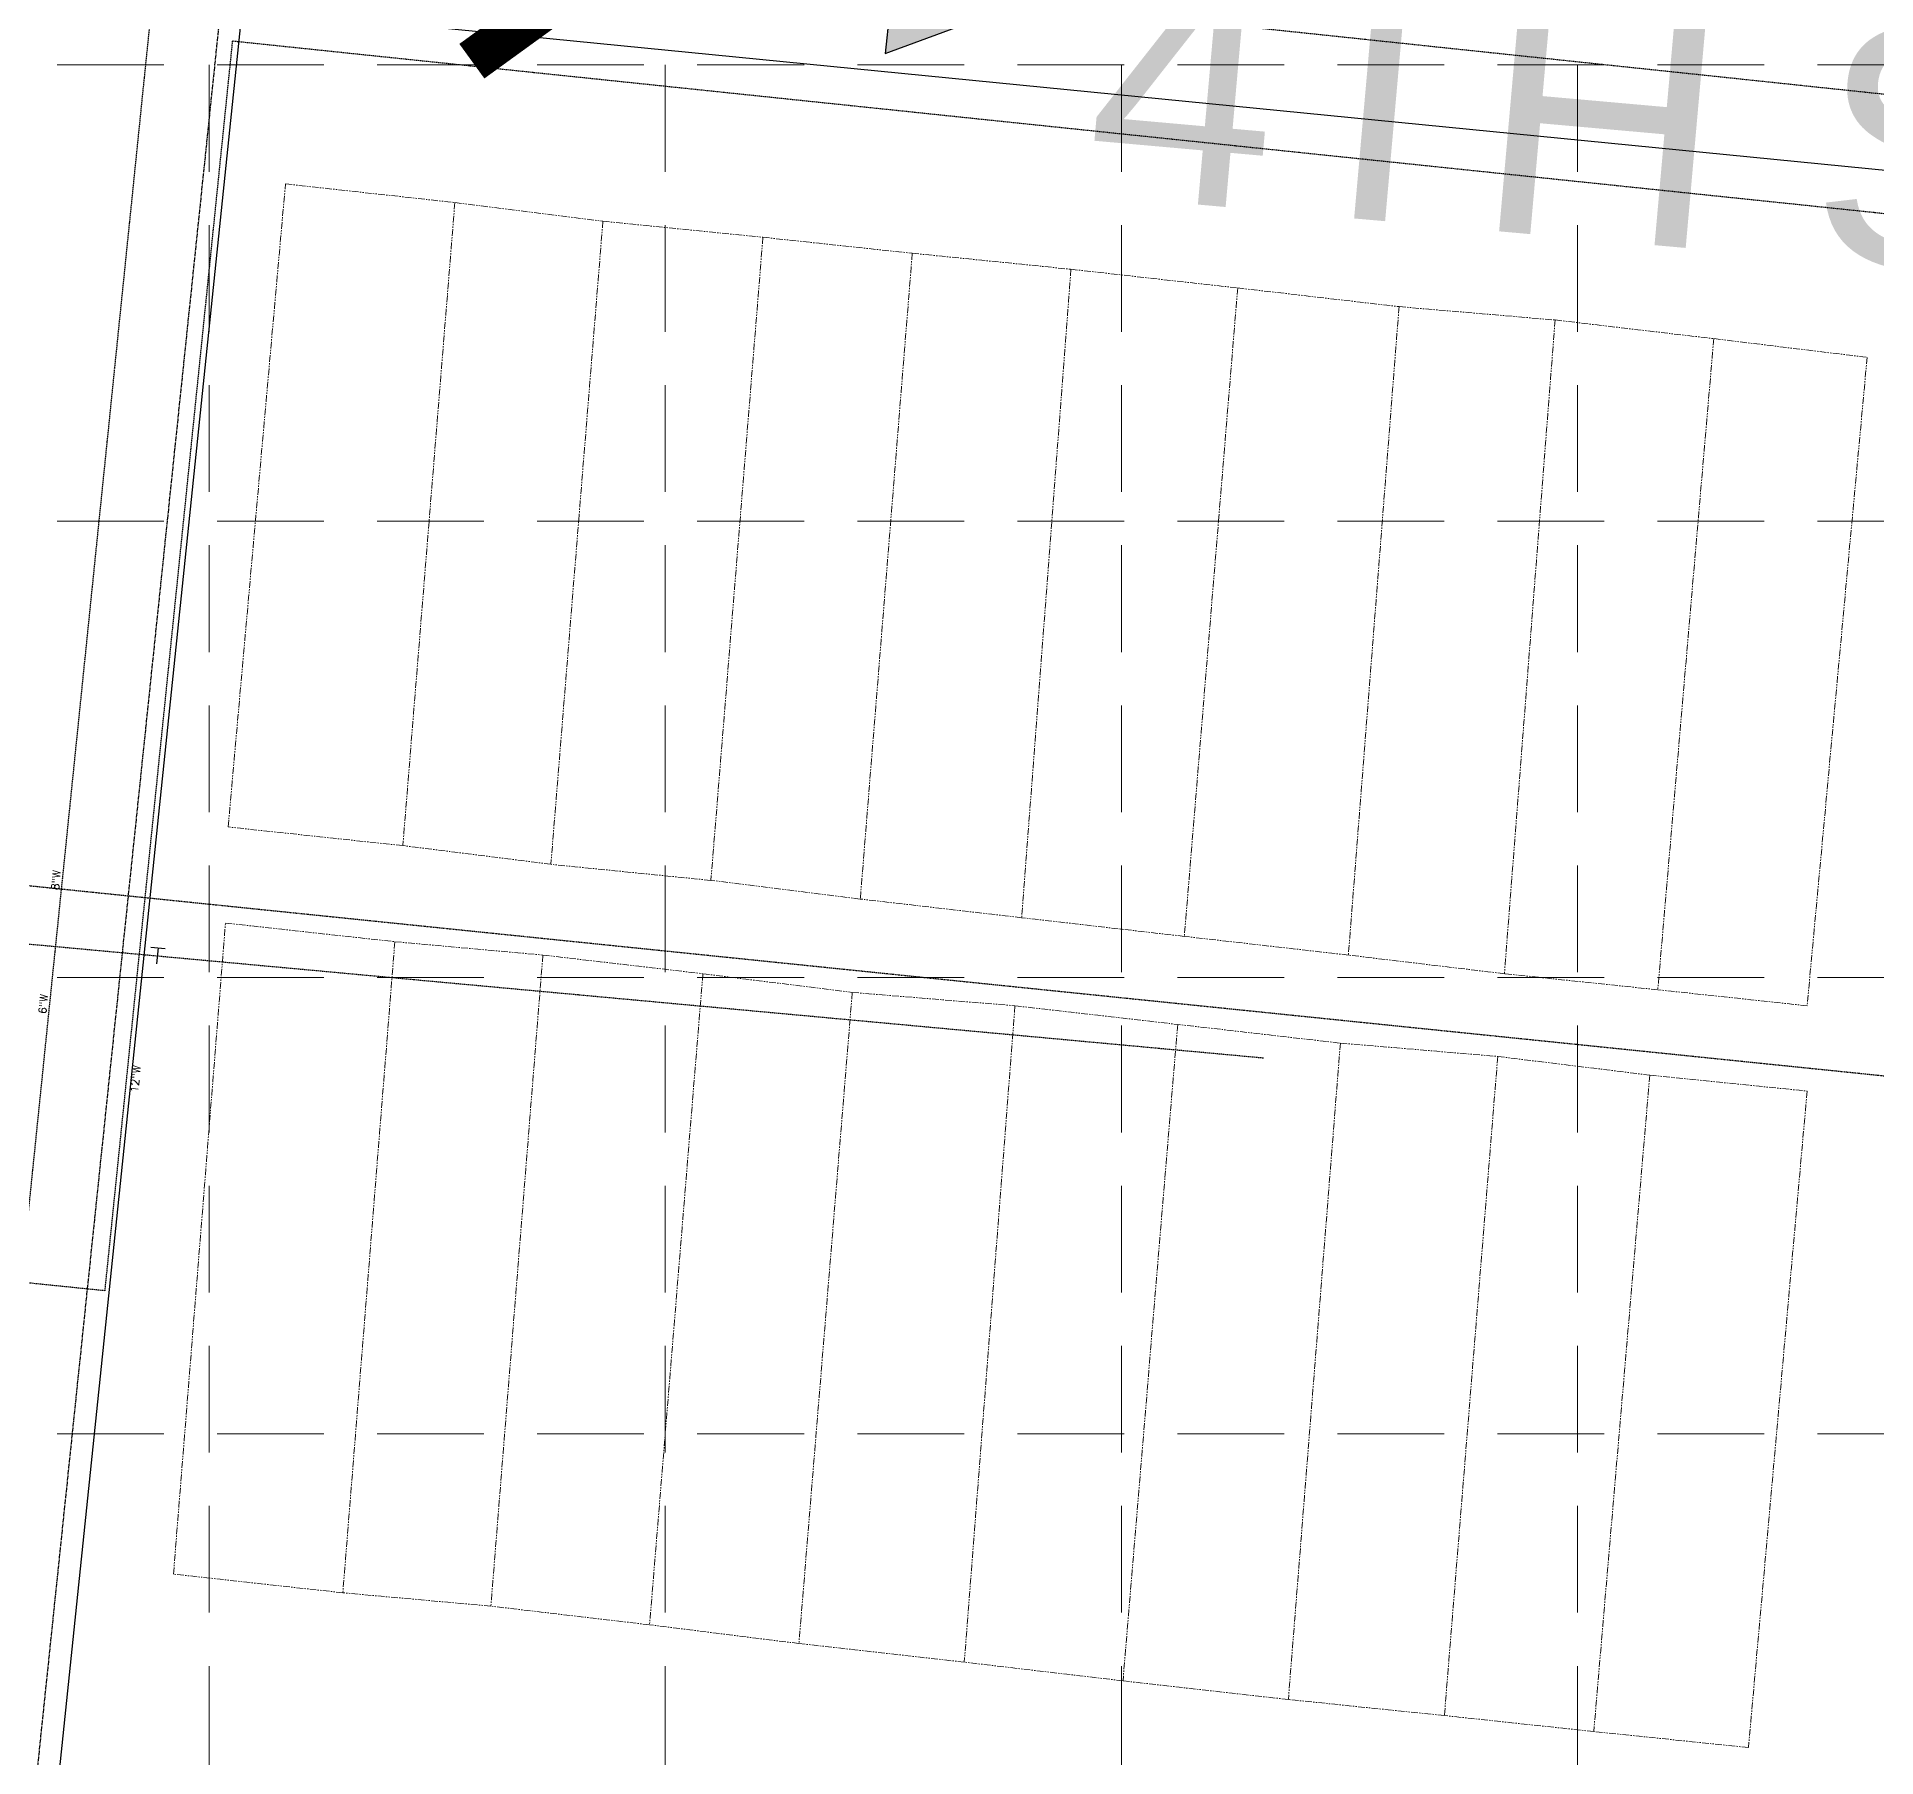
# Model space of a CAD drawing. Extents: x 332488 to 337969, y 579146 to 583084.
# Drawn here: x 336564.4 to 336909.2, y 580457.2 to 580779.6 of the extents above; entities that cross this region are included whole.
import ezdxf
from ezdxf.enums import TextEntityAlignment as Align

# ---------------------------------------------------------------- set-up
doc = ezdxf.new("R2010")
doc.units = 0
doc.header["$MEASUREMENT"] = 0
for name, pattern in [('CENTER2', [1.125, 0.75, -0.125, 0.125, -0.125]), ('DASHED', [0.75, 0.5, -0.25]), ('HIDDEN', [0.375, 0.25, -0.125]), ('PHANTOM', [2.5, 1.25, -0.25, 0.25, -0.25, 0.25, -0.25])]:
    doc.linetypes.add(name, pattern=pattern)
doc.layers.get('0').update_dxf_attribs({"color": 6})
for name, color, linetype in [('ARROWS', 252, 'Continuous'), ('E-SanitarySewer', 2, 'HIDDEN'), ('E-WATER', 2, 'DASHED'), ('E-WATER VALVE', 7, 'Continuous'), ('GRID', 254, 'HIDDEN'), ('P-PVMT', 2, 'Continuous'), ('ROADS', 5, 'Continuous'), ('SILT FENCE', 200, 'Continuous'), ('STREETNAME', 2, 'Continuous'), ('subdiv', 6, 'PHANTOM')]:
    doc.layers.add(name, color=color, linetype=linetype)
doc.styles.add('SIMPLEX1', font='SIMPLEX.shx', dxfattribs={"height": 2.4})
doc.styles.get("Standard").update_dxf_attribs({"font": 'ARIAL.TTF'})

# ---------------------------------------------------------------- blocks, each defined once
blk = doc.blocks.new('E-WATER VALVE')
at = {"layer": 'E-WATER VALVE'}
for p, q in [((-1.33, 1.5), (1.33, 1.5)), ((0, 1.5), (0, -1.5))]:
    blk.add_line(p, q, dxfattribs=at)
blk = doc.blocks.new('A$C796B4345')
at = {"layer": 'SILT FENCE', "color": 200, "linetype": 'DASHED', "ltscale": 80, "const_width": 8, "flags": 128}
blk.add_lwpolyline([(38.21, 22.7), (20.65, 2.67), (2.97, 22.34)], dxfattribs=at)
blk = doc.blocks.new('arrow')
blk.add_lwpolyline([(-67.01, -25.36), (-59.33, -25.42), (-59.57, -56.14), (-51.89, -56.2), (-51.65, -25.48), (-43.97, -25.54), (-55.3, -2.41), (-67.01, -25.36)], close=True)
at = {"color": 254}
for points in [[(-43.97, -25.54), (-67.01, -25.36), (-55.3, -2.41), (-67.01, -25.36)], [(-59.57, -56.14), (-51.89, -56.2), (-59.33, -25.42), (-51.65, -25.48)]]:
    blk.add_solid(points, dxfattribs=at)

msp = doc.modelspace()

# ---------------------------------------------------------------- linework, layer by layer
at = {"layer": 'E-SanitarySewer', "color": 33, "ltscale": 0.5}
msp.add_line((335073.31, 580773.16), (337169.74, 580558.33), dxfattribs=at)
at = {"layer": 'E-WATER', "color": 120, "ltscale": 0.5}
for points in [[(336952.53, 580764.36), (336587.67, 580802.87), (336554.81, 580481.49)], [(337425.35, 580692.69), (336601.03, 580778.74), (336577.11, 580544.59), (336410.69, 580561.59)], [(336323.97, 580631.59), (336794.36, 580588.24)]]:
    msp.add_lwpolyline(points, dxfattribs=at)
at = {"layer": 'GRID', "color": 252, "linetype": 'HIDDEN', "lineweight": 0, "ltscale": 80}
for p, q in [((336596.7, 582484.28), (336596.7, 579491.41)), ((336682.2, 582484.28), (336682.2, 579491.41)), ((336767.7, 582484.28), (336767.7, 579491.41)), ((336853.2, 582484.28), (336853.2, 579491.41)), ((332578.2, 580774.28), (337879.2, 580774.28)), ((332578.2, 580688.78), (337879.2, 580688.78)), ((332578.2, 580603.28), (337879.2, 580603.28)), ((332578.2, 580517.78), (337879.2, 580517.78))]:
    msp.add_line(p, q, dxfattribs=at)
at = {"layer": 'P-PVMT', "color": 7, "linetype": 'CENTER2'}
msp.add_line((336492.77, 579766.14), (336669.1, 581459.04), dxfattribs=at)
at = {"layer": 'ROADS', "color": 7}
for q in [(336567.61, 580445.55), (336961.11, 580749.59)]:
    msp.add_line((336602.86, 580784.93), q, dxfattribs=at)
at = {"layer": 'subdiv', "color": 253, "lineweight": 0}
for p, q in [((336600.25, 580631.5), (336611, 580752)), ((336611, 580752), (336642.75, 580748.5)), ((336642.75, 580748.5), (336633, 580628)), ((336642.75, 580748.5), (336670.5, 580745)), ((336670.5, 580745), (336660.75, 580624.5)), ((336670.5, 580745), (336700.5, 580742)), ((336700.5, 580742), (336690.75, 580621.5)), ((336700.5, 580742), (336728.5, 580739)), ((336728.5, 580739), (336718.75, 580618)), ((336728.5, 580739), (336758.25, 580736)), ((336758.25, 580736), (336749, 580614.5)), ((336758.25, 580736), (336789.5, 580732.5)), ((336789.5, 580732.5), (336779.5, 580611)), ((336789.5, 580732.5), (336819.75, 580729)), ((336819.75, 580729), (336810.25, 580607.5)), ((336819.75, 580729), (336849, 580726.5)), ((336849, 580726.5), (336839.5, 580604)), ((336849, 580726.5), (336878.75, 580723)), ((336878.75, 580723), (336868.25, 580601)), ((336878.75, 580723), (336907.5, 580719.5)), ((336907.5, 580719.5), (336896.25, 580598)), ((336633, 580628), (336600.25, 580631.5)), ((336660.75, 580624.5), (336633, 580628)), ((336690.75, 580621.5), (336660.75, 580624.5)), ((336718.75, 580618), (336690.75, 580621.5)), ((336749, 580614.5), (336718.75, 580618)), ((336590, 580491.5), (336599.75, 580613.5)), ((336599.75, 580613.5), (336631.5, 580610)), ((336779.5, 580611), (336749, 580614.5)), ((336631.5, 580610), (336621.75, 580488)), ((336631.5, 580610), (336659.25, 580607.5)), ((336810.25, 580607.5), (336779.5, 580611)), ((336659.25, 580607.5), (336649.5, 580485.5)), ((336659.25, 580607.5), (336689.25, 580604)), ((336839.5, 580604), (336810.25, 580607.5)), ((336689.25, 580604), (336679.25, 580482)), ((336689.25, 580604), (336717.25, 580600.5)), ((336868.25, 580601), (336839.5, 580604)), ((336717.25, 580600.5), (336707.25, 580478.5)), ((336717.25, 580600.5), (336747.75, 580598)), ((336896.25, 580598), (336868.25, 580601)), ((336747.75, 580598), (336738.25, 580475)), ((336747.75, 580598), (336808.75, 580591)), ((336778.25, 580594.5), (336768, 580471.5)), ((336808.75, 580591), (336799, 580468)), ((336808.75, 580591), (336838.25, 580588.5)), ((336838.25, 580588.5), (336828.25, 580465)), ((336838.25, 580588.5), (336866.75, 580585)), ((336866.75, 580585), (336856.25, 580462)), ((336866.75, 580585), (336896.25, 580582)), ((336896.25, 580582), (336885.25, 580459)), ((336621.75, 580488), (336590, 580491.5)), ((336649.5, 580485.5), (336621.75, 580488)), ((336679.25, 580482), (336649.5, 580485.5)), ((336707.25, 580478.5), (336679.25, 580482)), ((336738.25, 580475), (336707.25, 580478.5)), ((336768, 580471.5), (336738.25, 580475)), ((336799, 580468), (336768, 580471.5)), ((336828.25, 580465), (336799, 580468)), ((336856.25, 580462), (336828.25, 580465)), ((336885.25, 580459), (336856.25, 580462))]:
    msp.add_line(p, q, dxfattribs=at)

# ---------------------------------------------------------------- block references
at = {"layer": 'ARROWS', "color": 200, "linetype": 'DASHED', "ltscale": 80, "rotation": 264.1230896478102}
msp.add_blockref('arrow', (336744.29, 580730.07), dxfattribs=at)
at = {"layer": 'E-WATER', "rotation": 354.2627599879621}
msp.add_blockref('E-WATER VALVE', (336586.95, 580607.36), dxfattribs=at)
at = {"layer": 'SILT FENCE', "color": 200, "linetype": 'DASHED', "ltscale": 80, "rotation": 83.9646749909515}
msp.add_blockref('A$C796B4345', (336667.84, 580769.69), dxfattribs=at)

# ---------------------------------------------------------------- texts
at = {"layer": 'E-WATER', "color": 120, "ltscale": 0.5, "style": 'SIMPLEX1'}
for s, height, rotation, p in [('8"W', 1.44, 84.8655, (336568.5, 580619.63)), ('6"W', 1.44, 84.8655, (336566.13, 580596.44)), ('12"W', 1.5, 83.8732, (336583.33, 580581.67))]:
    msp.add_text(s, height=height, rotation=rotation, dxfattribs=at).set_placement(p)
at = {"layer": 'STREETNAME', "color": 7}
msp.add_text('4TH STREET', height=45, rotation=354.9198, dxfattribs=at).set_placement((336953.63, 580755.48), align=Align.MIDDLE)

doc.saveas('drawing.dxf')
